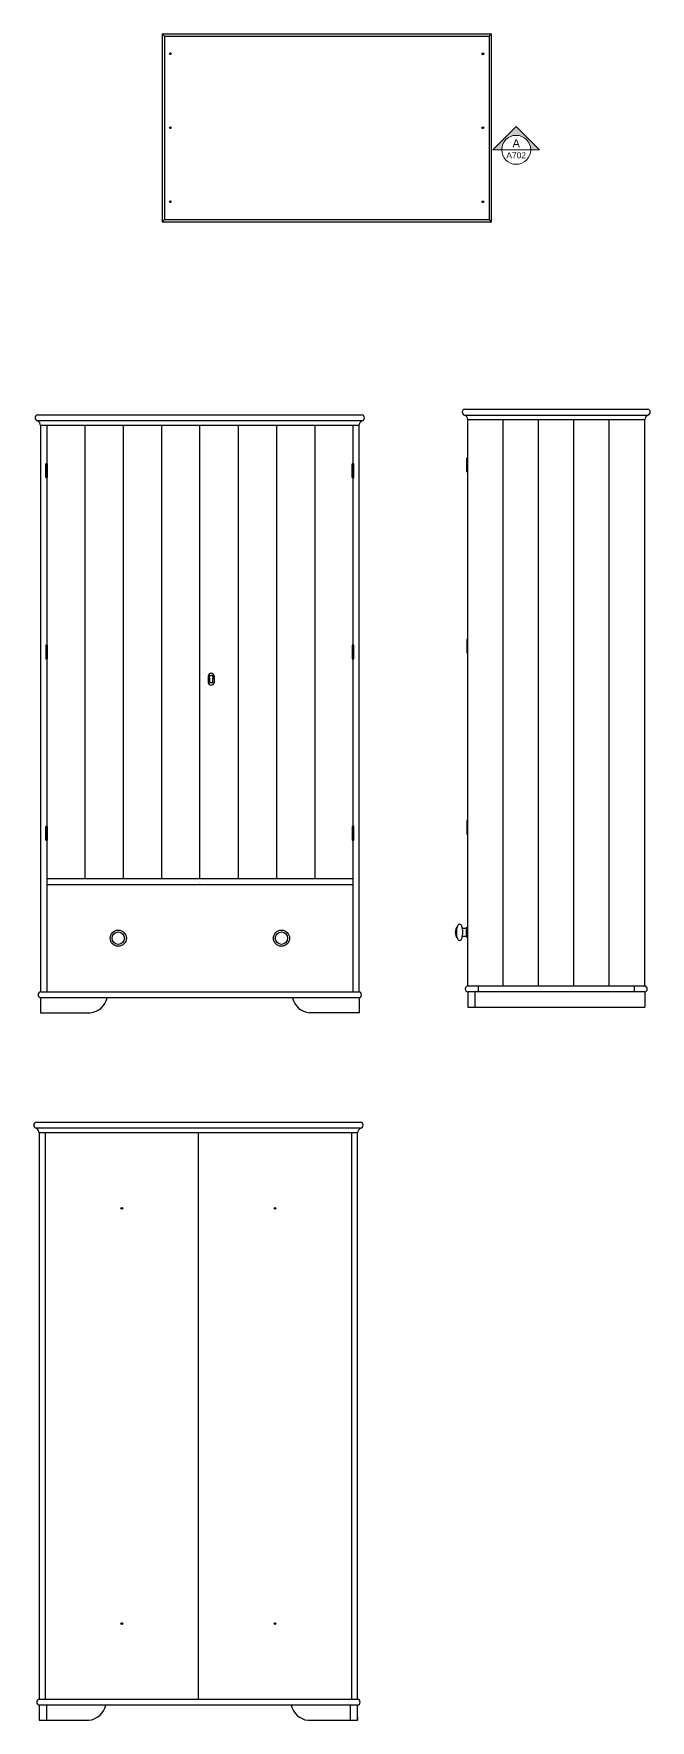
# Model space of a CAD drawing. Header units: centimetres. Extents: x 238 to 3561, y 129 to 1268.
# Drawn here: x 238 to 442, y 220 to 778 of the extents above; entities that cross this region are included whole.
import ezdxf
from ezdxf.enums import TextEntityAlignment as Align

# ---------------------------------------------------------------- set-up
doc = ezdxf.new("R2010")
doc.units = ezdxf.units.CM
doc.header["$MEASUREMENT"] = 0
doc.layers.add('A-ANNO-SYMB', color=2, linetype='Continuous', lineweight=18)
for name, color, linetype in [('A-FURN', 8, 'Continuous'), ('assi di legno', 6, 'Continuous'), ('linee di incastro', 6, 'Continuous'), ('linee in prospettp', 6, 'Continuous'), ('viti e cerniere', 3, 'Continuous')]:
    doc.layers.add(name, color=color, linetype=linetype)
doc.layers.get('0').off()
doc.styles.add('ARIAL', font='Arial.ttf')
doc.styles.get("Standard").update_dxf_attribs({"font": 'Arial.ttf'})

# ---------------------------------------------------------------- blocks, each defined once
blk = doc.blocks.new('SYMBOL')
at = {"layer": 'A-ANNO-SYMB', "linetype": 'Continuous', "lineweight": 20}
h = blk.add_hatch(color=256, dxfattribs=at)
h.dxf.hatch_style = 1
h.paths.add_polyline_path([(11.206, 4.948), (11.316, 4.948, -1), (11.678, 4.948), (11.788, 4.948), (11.497, 5.241)])
at = {"linetype": 'Continuous', "lineweight": 20}
blk.add_line((11.316, 4.948), (11.678, 4.948), dxfattribs=at)
at = {"layer": 'A-ANNO-SYMB', "linetype": 'Continuous', "lineweight": 20}
for p, q in [((11.206, 4.948), (11.497, 5.241)), ((11.788, 4.948), (11.497, 5.241)), ((11.316, 4.948), (11.206, 4.948)), ((11.678, 4.948), (11.788, 4.948))]:
    blk.add_line(p, q, dxfattribs=at)
blk.add_circle((11.497, 4.948), 0.181, dxfattribs=at)
for tag, p in [('TAVOLA', (11.497, 5.08)), ('SEZIONE', (11.497, 4.918))]:
    blk.add_attdef(tag, text='', height=0.1, dxfattribs=at).set_placement(p, align=Align.TOP_CENTER)

msp = doc.modelspace()

# ---------------------------------------------------------------- linework, layer by layer
at = {"layer": 'A-FURN'}
for p, q in [((280.13, 777.95), (280.13, 715.68)), ((280.13, 777.95), (389.09, 777.95)), ((280.93, 777.15), (280.13, 777.95)), ((280.93, 777.15), (280.93, 716.48)), ((280.93, 777.15), (388.29, 777.15)), ((389.09, 777.95), (388.29, 777.15)), ((388.29, 777.15), (388.29, 716.48)), ((389.09, 715.68), (389.09, 777.95)), ((280.93, 716.48), (280.13, 715.68)), ((280.13, 715.68), (389.09, 715.68)), ((280.93, 716.48), (388.29, 716.48)), ((388.29, 716.48), (389.09, 715.68)), ((380.23, 653.7), (440.83, 653.7)), ((238.91, 651.76), (346.27, 651.76)), ((346.27, 649.76), (238.91, 649.76)), ((345.27, 648.26), (239.91, 648.26)), ((239.91, 648.26), (239.91, 460.76)), ((241.91, 648.26), (241.91, 460.76)), ((292.59, 498.26), (292.59, 648.26)), ((345.27, 648.26), (343.27, 648.26)), ((343.27, 648.26), (343.27, 460.76)), ((345.27, 460.76), (345.27, 648.26)), ((380.23, 651.7), (440.83, 651.7)), ((381.23, 462.7), (381.23, 650.2)), ((381.23, 650.2), (439.83, 650.2)), ((439.83, 462.7), (439.83, 650.2)), ((241.91, 498.26), (343.27, 498.26)), ((241.91, 496.26), (343.27, 496.26)), ((239.91, 460.76), (345.27, 460.76)), ((345.27, 458.76), (239.91, 458.76)), ((239.91, 458.76), (239.91, 454.76)), ((345.27, 458.76), (345.27, 454.76)), ((381.23, 462.7), (439.83, 462.7)), ((381.23, 462.7), (392.95, 462.7)), ((439.83, 460.7), (381.23, 460.7)), ((381.23, 460.7), (381.23, 455.7)), ((439.83, 460.7), (439.83, 455.7)), ((239.91, 454.76), (239.91, 453.76)), ((239.91, 453.76), (256.32, 453.76)), ((345.27, 453.76), (328.85, 453.76)), ((345.27, 454.76), (345.27, 453.76)), ((381.23, 455.7), (383.73, 455.7)), ((383.73, 455.7), (439.83, 455.7)), ((238.45, 417.59), (345.81, 417.59)), ((345.81, 415.59), (238.45, 415.59)), ((344.81, 414.09), (239.45, 414.09)), ((239.45, 414.09), (239.45, 226.59)), ((241.45, 414.09), (241.45, 226.59)), ((342.81, 414.09), (342.81, 226.59)), ((344.81, 226.59), (344.81, 414.09)), ((239.45, 226.59), (344.81, 226.59)), ((344.81, 224.59), (239.45, 224.59)), ((239.45, 224.59), (239.45, 219.59)), ((241.95, 219.59), (241.95, 224.59)), ((342.31, 224.59), (342.31, 219.59)), ((344.81, 219.59), (344.81, 224.59)), ((239.45, 220.59), (239.45, 219.59)), ((239.45, 219.59), (241.95, 219.59)), ((342.31, 219.59), (344.81, 219.59)), ((344.81, 220.59), (344.81, 219.59))]:
    msp.add_line(p, q, dxfattribs=at)
msp.add_lwpolyline([(381.23, 481.89), (380.71, 481.89), (380.71, 479.01), (381.23, 479.01)], close=True, dxfattribs=at)
for centre, radius in [((265.6, 478.51), 2.67), ((265.6, 478.51), 2.05), ((319.6, 478.51), 2.67), ((319.6, 478.51), 2.05)]:
    msp.add_circle(centre, radius, dxfattribs=at)
for centre, radius, start, end in [((380.43, 652.7), 1.02, 101.1471, 258.8529), ((440.64, 652.7), 1.02, 281.1471, 78.8529), ((239.1, 650.76), 1.02, 101.1471, 258.8529), ((237.97, 648.06), 1.95, 6.0828, 61.2973), ((347.2, 648.06), 1.95, 118.7027, 173.9172), ((346.07, 650.76), 1.02, 281.1471, 78.8529), ((379.3, 650), 1.95, 6.0828, 61.2973), ((441.77, 650), 1.95, 118.7027, 173.9172), ((380.33, 480.45), 3.22, 140.4429, 219.304), ((383.43, 480.44), 5.95, 159.6754, 200.1979), ((383.43, 480.44), 5.95, 159.7825, 200.1979), ((378.57, 482.4), 0.729, 12.209, 171.6083), ((373.71, 480.44), 5.95, 339.8021, 20.8156), ((380.1, 483.96), 2.15, 253.4478, 286.5522), ((378.57, 478.54), 0.747, 192.1469, 347.8531), ((380.11, 476.94), 2.15, 73.4478, 106.5522), ((240.1, 459.76), 1.02, 101.1471, 258.8529), ((255.49, 460.31), 6.6, 277.2235, 346.4704), ((329.68, 460.31), 6.6, 193.5296, 262.7765), ((345.07, 459.76), 1.02, 281.1471, 78.8529), ((381.43, 461.7), 1.02, 101.1471, 258.8529), ((439.64, 461.7), 1.02, 281.1471, 78.8529), ((238.64, 416.59), 1.02, 101.1471, 258.8529), ((237.51, 413.88), 1.95, 6.0828, 61.2973), ((346.74, 413.88), 1.95, 118.7027, 173.9172), ((345.61, 416.59), 1.02, 281.1471, 78.8529), ((239.64, 225.59), 1.02, 101.1471, 258.8529), ((344.61, 225.59), 1.02, 281.1471, 78.8529)]:
    msp.add_arc(centre, radius, start, end, dxfattribs=at)
msp.add_point((292.59, 496.26), dxfattribs=at)
at = {"layer": 'assi di legno'}
for p, q in [((254.58, 648.26), (254.58, 498.26)), ((267.25, 648.26), (267.25, 498.26)), ((279.92, 648.26), (279.92, 498.26)), ((305.26, 648.26), (305.26, 498.26)), ((317.93, 648.26), (317.93, 498.26)), ((330.6, 648.26), (330.6, 498.26)), ((392.95, 477.27), (392.95, 650.2)), ((404.67, 462.7), (404.67, 650.2)), ((416.39, 462.7), (416.39, 650.2)), ((428.11, 462.7), (428.11, 650.2)), ((392.95, 462.7), (392.95, 477.27))]:
    msp.add_line(p, q, dxfattribs=at)
at = {"layer": 'linee di incastro'}
for p, q in [((383.73, 455.7), (383.73, 460.7)), ((384.73, 462.7), (384.73, 460.7)), ((436.33, 462.7), (436.33, 460.7))]:
    msp.add_line(p, q, dxfattribs=at)
at = {"layer": 'linee in prospettp'}
for p, q in [((292.13, 226.59), (292.13, 414.09)), ((241.95, 219.59), (255.86, 219.59)), ((328.39, 219.59), (342.31, 219.59))]:
    msp.add_line(p, q, dxfattribs=at)
for centre, start, end in [((255.04, 226.13), 277.2235, 346.4704), ((329.22, 226.13), 193.5296, 262.7765)]:
    msp.add_arc(centre, 6.6, start, end, dxfattribs=at)
at = {"layer": 'viti e cerniere'}
for p, q in [((380.98, 632.95), (380.98, 637.45)), ((381.23, 637.45), (380.98, 637.45)), ((241.66, 631.01), (241.66, 635.51)), ((242.16, 635.51), (241.66, 635.51)), ((241.66, 634.01), (242.16, 634.01)), ((242.16, 632.51), (241.66, 632.51)), ((241.66, 631.01), (242.16, 631.01)), ((242.16, 631.01), (242.16, 635.51)), ((343.02, 631.01), (343.02, 635.51)), ((343.52, 635.51), (343.02, 635.51)), ((343.02, 634.01), (343.52, 634.01)), ((343.52, 632.51), (343.02, 632.51)), ((343.02, 631.01), (343.52, 631.01)), ((343.52, 631.01), (343.52, 635.51)), ((380.98, 635.95), (381.23, 635.95)), ((381.23, 634.45), (380.98, 634.45)), ((380.98, 632.95), (381.23, 632.95)), ((241.66, 575.51), (241.66, 571.01)), ((242.16, 575.51), (241.66, 575.51)), ((242.16, 571.01), (242.16, 575.51)), ((343.02, 575.51), (343.02, 571.01)), ((343.52, 575.51), (343.02, 575.51)), ((343.52, 571.01), (343.52, 575.51)), ((380.98, 577.45), (380.98, 572.95)), ((381.23, 577.45), (380.98, 577.45)), ((380.98, 575.95), (381.23, 575.95)), ((241.66, 574.01), (242.16, 574.01)), ((242.16, 572.51), (241.66, 572.51)), ((241.66, 571.01), (242.16, 571.01)), ((343.02, 574.01), (343.52, 574.01)), ((343.52, 572.51), (343.02, 572.51)), ((343.02, 571.01), (343.52, 571.01)), ((381.23, 574.45), (380.98, 574.45)), ((380.98, 572.95), (381.23, 572.95)), ((295.37, 565.27), (295.37, 563.16)), ((297.29, 565.27), (297.29, 563.16)), ((241.66, 511.01), (241.66, 515.51)), ((242.16, 515.51), (241.66, 515.51)), ((241.66, 514.01), (242.16, 514.01)), ((242.16, 511.01), (242.16, 515.51)), ((343.02, 515.51), (343.02, 511.01)), ((343.52, 515.51), (343.02, 515.51)), ((343.02, 514.01), (343.52, 514.01)), ((343.52, 511.01), (343.52, 515.51)), ((380.98, 517.45), (380.98, 512.95)), ((381.23, 517.45), (380.98, 517.45)), ((380.98, 515.95), (381.23, 515.95)), ((381.23, 514.45), (380.98, 514.45)), ((242.16, 512.51), (241.66, 512.51)), ((241.66, 511.01), (242.16, 511.01)), ((343.52, 512.51), (343.02, 512.51)), ((343.02, 511.01), (343.52, 511.01)), ((343.02, 511.01), (343.27, 511.01)), ((380.98, 512.95), (381.23, 512.95)), ((266.59, 389.04), (266.59, 389.14)), ((266.59, 389.14), (266.74, 389.14)), ((266.74, 389.04), (266.59, 389.04)), ((266.74, 389.29), (266.84, 389.29)), ((266.74, 389.14), (266.74, 389.29)), ((266.74, 389.14), (266.84, 389.04)), ((266.74, 389.04), (266.84, 389.14)), ((266.74, 388.89), (266.74, 389.04)), ((266.84, 388.89), (266.74, 388.89)), ((266.84, 389.29), (266.84, 389.14)), ((266.84, 389.14), (266.99, 389.14)), ((266.84, 389.04), (266.84, 388.89)), ((266.99, 389.04), (266.84, 389.04)), ((266.99, 389.14), (266.99, 389.04)), ((317.27, 389.04), (317.27, 389.14)), ((317.27, 389.14), (317.42, 389.14)), ((317.42, 389.04), (317.27, 389.04)), ((317.42, 389.29), (317.52, 389.29)), ((317.42, 389.14), (317.42, 389.29)), ((317.42, 389.14), (317.52, 389.04)), ((317.42, 389.04), (317.52, 389.14)), ((317.42, 388.89), (317.42, 389.04)), ((317.52, 388.89), (317.42, 388.89)), ((317.52, 389.29), (317.52, 389.14)), ((317.52, 389.14), (317.67, 389.14)), ((317.52, 389.04), (317.52, 388.89)), ((317.67, 389.04), (317.52, 389.04)), ((317.67, 389.14), (317.67, 389.04)), ((266.59, 251.54), (266.59, 251.64)), ((266.59, 251.64), (266.74, 251.64)), ((266.74, 251.54), (266.59, 251.54)), ((266.74, 251.79), (266.84, 251.79)), ((266.74, 251.64), (266.74, 251.79)), ((266.74, 251.64), (266.84, 251.54)), ((266.74, 251.54), (266.84, 251.64)), ((266.74, 251.39), (266.74, 251.54)), ((266.84, 251.39), (266.74, 251.39)), ((266.84, 251.79), (266.84, 251.64)), ((266.84, 251.64), (266.99, 251.64)), ((266.84, 251.54), (266.84, 251.39)), ((266.99, 251.54), (266.84, 251.54)), ((266.99, 251.64), (266.99, 251.54)), ((317.27, 251.54), (317.27, 251.64)), ((317.27, 251.64), (317.42, 251.64)), ((317.42, 251.54), (317.27, 251.54)), ((317.42, 251.79), (317.52, 251.79)), ((317.42, 251.64), (317.42, 251.79)), ((317.42, 251.64), (317.52, 251.54)), ((317.42, 251.54), (317.52, 251.64)), ((317.42, 251.39), (317.42, 251.54)), ((317.52, 251.39), (317.42, 251.39)), ((317.52, 251.79), (317.52, 251.64)), ((317.52, 251.64), (317.67, 251.64)), ((317.52, 251.54), (317.52, 251.39)), ((317.67, 251.54), (317.52, 251.54)), ((317.67, 251.64), (317.67, 251.54))]:
    msp.add_line(p, q, dxfattribs=at)
for points in [[(282.7, 771.23), (282.83, 771.16), (282.96, 771.23), (282.96, 771.38), (282.83, 771.46), (282.7, 771.38)], [(386.14, 771.23), (386.27, 771.15), (386.4, 771.23), (386.4, 771.38), (386.27, 771.46), (386.14, 771.38)], [(282.7, 746.73), (282.83, 746.66), (282.96, 746.73), (282.96, 746.88), (282.83, 746.96), (282.7, 746.88)], [(386.14, 746.73), (386.27, 746.66), (386.4, 746.73), (386.4, 746.88), (386.27, 746.96), (386.14, 746.88)], [(282.7, 722.23), (282.83, 722.16), (282.96, 722.23), (282.97, 722.38), (282.83, 722.46), (282.7, 722.38)], [(386.14, 722.23), (386.27, 722.16), (386.4, 722.23), (386.4, 722.38), (386.27, 722.46), (386.14, 722.38)]]:
    msp.add_lwpolyline(points, close=True, dxfattribs=at)
msp.add_lwpolyline([(296.73, 564.26), (296.74, 563), (295.92, 563), (295.92, 564.27)], dxfattribs=at)
for centre in [(282.83, 771.31), (386.27, 771.3), (282.83, 746.81), (386.27, 746.81), (282.83, 722.31), (386.27, 722.31), (266.79, 389.09), (317.47, 389.09), (266.79, 251.59), (317.47, 251.59)]:
    msp.add_circle(centre, 0.288, dxfattribs=at)
for centre, radius, start, end in [((296.33, 565.2), 0.965, 4.3312, 175.6688), ((296.33, 564.83), 0.695, 305.5465, 233.6543), ((296.33, 563.23), 0.965, 184.3312, 355.6688)]:
    msp.add_arc(centre, radius, start, end, dxfattribs=at)

# ---------------------------------------------------------------- block references
at = {"layer": 'A-ANNO-SYMB', "linetype": 'Continuous', "lineweight": 20}
ref = msp.add_blockref('SYMBOL', (92.73, 608.43), dxfattribs=dict(at, xscale=26.49045275615912, yscale=26.49045275615912, zscale=26.49045275615912))
ref.add_attrib('SEZIONE', 'A', dxfattribs={"layer": '0', "linetype": 'Continuous', "lineweight": 20, "height": 2.65, "style": 'ARIAL'}).set_placement((397.29, 743), align=Align.TOP_CENTER)
ref.add_attrib('TAVOLA', 'A702', dxfattribs={"layer": '0', "linetype": 'Continuous', "lineweight": 20, "height": 1.987, "style": 'ARIAL'}).set_placement((397.29, 738.71), align=Align.TOP_CENTER)

doc.saveas('drawing.dxf')
